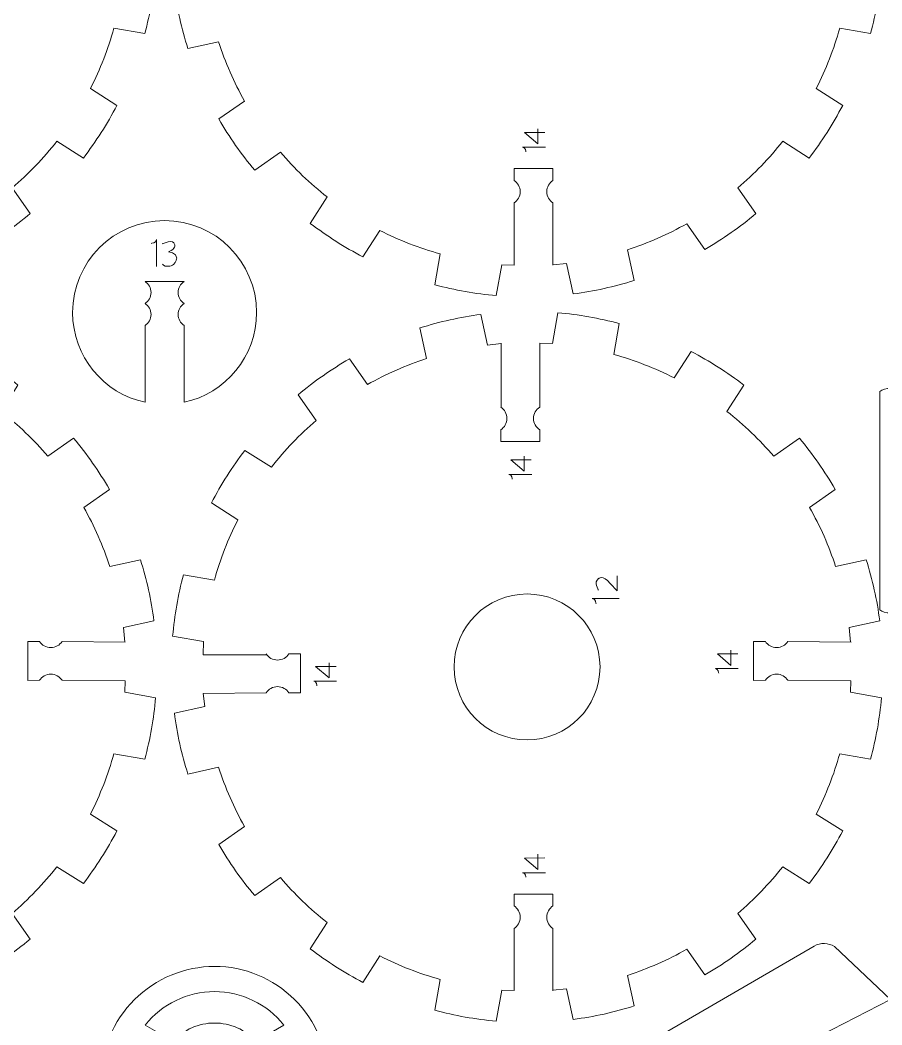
# Model space of a CAD drawing. Header units: centimetres. Extents: x -25 to 25, y -32.5 to 32.5.
# Drawn here: x -8.22 to -1.55, y -13.95 to -6.16 of the extents above; entities that cross this region are included whole.
import ezdxf

# ---------------------------------------------------------------- set-up
doc = ezdxf.new("R2010")
doc.units = ezdxf.units.CM
doc.header["$MEASUREMENT"] = 0
doc.layers.add('Capa 1', color=7, linetype='Continuous')

msp = doc.modelspace()

# ---------------------------------------------------------------- linework, layer by layer
at = {"layer": 'Capa 1', "color": 250, "lineweight": 9}
for points, knots in [([(-7.41011, -5.65359), (-7.41011, -5.65359), (-7.41289, -5.74311), (-7.41289, -5.74311), (-7.41289, -5.74311), (-7.41289, -5.74311), (-7.17364, -5.78531), (-7.17364, -5.78531), (-7.17364, -5.78531), (-7.18765, -5.94628), (-7.21574, -6.10572), (-7.25769, -6.26173), (-7.25769, -6.26173), (-7.25769, -6.26173), (-7.49691, -6.21957), (-7.49691, -6.21957), (-7.49691, -6.21957), (-7.54179, -6.38118), (-7.60276, -6.53797), (-7.67887, -6.68746), (-7.67887, -6.68746), (-7.67887, -6.68746), (-7.47399, -6.81798), (-7.47399, -6.81798), (-7.47399, -6.81798), (-7.5485, -6.96134), (-7.63548, -7.09787), (-7.73391, -7.22598), (-7.73391, -7.22598), (-7.73391, -7.22598), (-7.93878, -7.0955), (-7.93878, -7.0955), (-7.93878, -7.0955), (-8.0421, -7.22766), (-8.15844, -7.34913), (-8.28598, -7.45816), (-8.28598, -7.45816), (-8.28598, -7.45816), (-8.14663, -7.65715), (-8.14663, -7.65715), (-8.14663, -7.65715), (-8.27035, -7.76106), (-8.40298, -7.85391), (-8.54295, -7.93462), (-8.54295, -7.93462), (-8.54295, -7.93462), (-8.68226, -7.73561), (-8.68226, -7.73561), (-8.68226, -7.73561), (-8.8283, -7.81821), (-8.98226, -7.88593), (-9.1418, -7.93783), (-9.1418, -7.93783), (-9.1418, -7.93783), (-9.08921, -8.17501), (-9.08921, -8.17501), (-9.08921, -8.17501), (-9.24328, -8.22366), (-9.40132, -8.2587), (-9.5615, -8.27971), (-9.5615, -8.27971), (-9.5615, -8.27971), (-9.61408, -8.04253), (-9.61408, -8.04253), (-9.61408, -8.04253), (-9.61408, -8.04253), (-9.71962, -8.05321), (-9.71962, -8.05321)], [0, 0, 0, 0, 0.0555556, 0.0555556, 0.0555556, 0.0555556, 0.1111111, 0.1111111, 0.1111111, 0.1111111, 0.1666667, 0.1666667, 0.1666667, 0.1666667, 0.2222222, 0.2222222, 0.2222222, 0.2222222, 0.2777778, 0.2777778, 0.2777778, 0.2777778, 0.3333333, 0.3333333, 0.3333333, 0.3333333, 0.3888889, 0.3888889, 0.3888889, 0.3888889, 0.4444444, 0.4444444, 0.4444444, 0.4444444, 0.5, 0.5, 0.5, 0.5, 0.5555556, 0.5555556, 0.5555556, 0.5555556, 0.6111111, 0.6111111, 0.6111111, 0.6111111, 0.6666667, 0.6666667, 0.6666667, 0.6666667, 0.7222222, 0.7222222, 0.7222222, 0.7222222, 0.7777778, 0.7777778, 0.7777778, 0.7777778, 0.8333333, 0.8333333, 0.8333333, 0.8333333, 0.8888889, 0.8888889, 0.8888889, 0.8888889, 1, 1, 1, 1]), ([(-1.78622, -5.65359), (-1.78622, -5.65359), (-1.789, -5.74311), (-1.789, -5.74311), (-1.789, -5.74311), (-1.789, -5.74311), (-1.54975, -5.78531), (-1.54975, -5.78531), (-1.54975, -5.78531), (-1.56376, -5.94628), (-1.59185, -6.10572), (-1.6338, -6.26173), (-1.6338, -6.26173), (-1.6338, -6.26173), (-1.87302, -6.21957), (-1.87302, -6.21957), (-1.87302, -6.21957), (-1.9179, -6.38118), (-1.97887, -6.53797), (-2.05498, -6.68746), (-2.05498, -6.68746), (-2.05498, -6.68746), (-1.8501, -6.81798), (-1.8501, -6.81798), (-1.8501, -6.81798), (-1.92461, -6.96134), (-2.01159, -7.09787), (-2.11002, -7.22598), (-2.11002, -7.22598), (-2.11002, -7.22598), (-2.31489, -7.0955), (-2.31489, -7.0955), (-2.31489, -7.0955), (-2.41821, -7.22766), (-2.53455, -7.34913), (-2.66209, -7.45816), (-2.66209, -7.45816), (-2.66209, -7.45816), (-2.52274, -7.65715), (-2.52274, -7.65715), (-2.52274, -7.65715), (-2.64646, -7.76106), (-2.77909, -7.85391), (-2.91906, -7.93462), (-2.91906, -7.93462), (-2.91906, -7.93462), (-3.05837, -7.73561), (-3.05837, -7.73561), (-3.05837, -7.73561), (-3.20441, -7.81821), (-3.35837, -7.88593), (-3.51791, -7.93783), (-3.51791, -7.93783), (-3.51791, -7.93783), (-3.46532, -8.17501), (-3.46532, -8.17501), (-3.46532, -8.17501), (-3.61939, -8.22366), (-3.77743, -8.2587), (-3.93761, -8.27971), (-3.93761, -8.27971), (-3.93761, -8.27971), (-3.99019, -8.04253), (-3.99019, -8.04253), (-3.99019, -8.04253), (-3.99019, -8.04253), (-4.09573, -8.05321), (-4.09573, -8.05321)], [0, 0, 0, 0, 0.0555556, 0.0555556, 0.0555556, 0.0555556, 0.1111111, 0.1111111, 0.1111111, 0.1111111, 0.1666667, 0.1666667, 0.1666667, 0.1666667, 0.2222222, 0.2222222, 0.2222222, 0.2222222, 0.2777778, 0.2777778, 0.2777778, 0.2777778, 0.3333333, 0.3333333, 0.3333333, 0.3333333, 0.3888889, 0.3888889, 0.3888889, 0.3888889, 0.4444444, 0.4444444, 0.4444444, 0.4444444, 0.5, 0.5, 0.5, 0.5, 0.5555556, 0.5555556, 0.5555556, 0.5555556, 0.6111111, 0.6111111, 0.6111111, 0.6111111, 0.6666667, 0.6666667, 0.6666667, 0.6666667, 0.7222222, 0.7222222, 0.7222222, 0.7222222, 0.7777778, 0.7777778, 0.7777778, 0.7777778, 0.8333333, 0.8333333, 0.8333333, 0.8333333, 0.8888889, 0.8888889, 0.8888889, 0.8888889, 1, 1, 1, 1]), ([(-4.39573, -8.05669), (-4.39573, -8.05669), (-4.49214, -8.05347), (-4.49214, -8.05347), (-4.49214, -8.05347), (-4.49214, -8.05347), (-4.53434, -8.29272), (-4.53434, -8.29272), (-4.53434, -8.29272), (-4.6953, -8.27873), (-4.85474, -8.25063), (-5.01075, -8.20873), (-5.01075, -8.20873), (-5.01075, -8.20873), (-4.96859, -7.9695), (-4.96859, -7.9695), (-4.96859, -7.9695), (-5.1302, -7.92457), (-5.28698, -7.86365), (-5.43647, -7.78754), (-5.43647, -7.78754), (-5.43647, -7.78754), (-5.567, -7.99238), (-5.567, -7.99238), (-5.567, -7.99238), (-5.71036, -7.91787), (-5.84689, -7.83089), (-5.97501, -7.73245), (-5.97501, -7.73245), (-5.97501, -7.73245), (-5.84449, -7.52757), (-5.84449, -7.52757), (-5.84449, -7.52757), (-5.97665, -7.42425), (-6.09816, -7.30792), (-6.20717, -7.18043), (-6.20717, -7.18043), (-6.20717, -7.18043), (-6.40618, -7.31975), (-6.40618, -7.31975), (-6.40618, -7.31975), (-6.51008, -7.19606), (-6.60293, -7.06343), (-6.68363, -6.92346), (-6.68363, -6.92346), (-6.68363, -6.92346), (-6.48464, -6.78411), (-6.48464, -6.78411), (-6.48464, -6.78411), (-6.56723, -6.63811), (-6.63495, -6.48411), (-6.68685, -6.32461), (-6.68685, -6.32461), (-6.68685, -6.32461), (-6.92403, -6.3772), (-6.92403, -6.3772), (-6.92403, -6.3772), (-6.97267, -6.22314), (-7.00772, -6.06505), (-7.02874, -5.90486), (-7.02874, -5.90486), (-7.02874, -5.90486), (-6.79156, -5.85228), (-6.79156, -5.85228), (-6.79156, -5.85228), (-6.79156, -5.85228), (-6.80531, -5.75359), (-6.80531, -5.75359)], [0, 0, 0, 0, 0.0555556, 0.0555556, 0.0555556, 0.0555556, 0.1111111, 0.1111111, 0.1111111, 0.1111111, 0.1666667, 0.1666667, 0.1666667, 0.1666667, 0.2222222, 0.2222222, 0.2222222, 0.2222222, 0.2777778, 0.2777778, 0.2777778, 0.2777778, 0.3333333, 0.3333333, 0.3333333, 0.3333333, 0.3888889, 0.3888889, 0.3888889, 0.3888889, 0.4444444, 0.4444444, 0.4444444, 0.4444444, 0.5, 0.5, 0.5, 0.5, 0.5555556, 0.5555556, 0.5555556, 0.5555556, 0.6111111, 0.6111111, 0.6111111, 0.6111111, 0.6666667, 0.6666667, 0.6666667, 0.6666667, 0.7222222, 0.7222222, 0.7222222, 0.7222222, 0.7777778, 0.7777778, 0.7777778, 0.7777778, 0.8333333, 0.8333333, 0.8333333, 0.8333333, 0.8888889, 0.8888889, 0.8888889, 0.8888889, 1, 1, 1, 1]), ([(-4.09519, -7.39973), (-4.09519, -7.39973), (-4.09508, -7.30813), (-4.09508, -7.30813), (-4.09508, -7.30813), (-4.09508, -7.30813), (-4.39653, -7.30813), (-4.39653, -7.30813), (-4.39653, -7.30813), (-4.39653, -7.30813), (-4.39653, -7.39975), (-4.39653, -7.39975)], [0, 0, 0, 0, 0.25, 0.25, 0.25, 0.25, 0.5, 0.5, 0.5, 0.5, 1, 1, 1, 1]), ([(-4.39653, -7.39974), (-4.36783, -7.41817), (-4.34881, -7.45036), (-4.34881, -7.487), (-4.34881, -7.487), (-4.34881, -7.52363), (-4.36783, -7.55583), (-4.39653, -7.57425)], [0, 0, 0, 0, 0.3333333, 0.3333333, 0.3333333, 0.3333333, 1, 1, 1, 1]), ([(-4.09519, -7.39974), (-4.12389, -7.41817), (-4.14291, -7.45036), (-4.14291, -7.487), (-4.14291, -7.487), (-4.14291, -7.52363), (-4.12389, -7.55583), (-4.09519, -7.57425)], [0, 0, 0, 0, 0.3333333, 0.3333333, 0.3333333, 0.3333333, 1, 1, 1, 1]), ([(-6.95282, -8.52368), (-6.95282, -8.52368), (-6.95282, -9.12012), (-6.95282, -9.12012), (-6.95282, -9.12012), (-6.63205, -9.05066), (-6.39171, -8.76528), (-6.39171, -8.4237), (-6.39171, -8.4237), (-6.39171, -8.03013), (-6.71075, -7.71109), (-7.10432, -7.71109), (-7.10432, -7.71109), (-7.49789, -7.71109), (-7.81694, -8.03013), (-7.81694, -8.4237), (-7.81694, -8.4237), (-7.81694, -8.76528), (-7.5766, -9.05067), (-7.25582, -9.12012), (-7.25582, -9.12012), (-7.25582, -9.12012), (-7.25583, -8.52385), (-7.25583, -8.52385)], [0, 0, 0, 0, 0.1428571, 0.1428571, 0.1428571, 0.1428571, 0.2857143, 0.2857143, 0.2857143, 0.2857143, 0.4285714, 0.4285714, 0.4285714, 0.4285714, 0.5714286, 0.5714286, 0.5714286, 0.5714286, 0.7142857, 0.7142857, 0.7142857, 0.7142857, 1, 1, 1, 1]), ([(-7.25583, -8.1836), (-7.22785, -8.20156), (-7.20931, -8.23295), (-7.20931, -8.26866), (-7.20931, -8.26866), (-7.20931, -8.30437), (-7.22785, -8.33576), (-7.25583, -8.35372)], [0, 0, 0, 0, 0.3333333, 0.3333333, 0.3333333, 0.3333333, 1, 1, 1, 1]), ([(-6.95282, -8.18344), (-6.9808, -8.20139), (-6.99934, -8.23278), (-6.99934, -8.2685), (-6.99934, -8.2685), (-6.99934, -8.30421), (-6.9808, -8.3356), (-6.95282, -8.35356)], [0, 0, 0, 0, 0.3333333, 0.3333333, 0.3333333, 0.3333333, 1, 1, 1, 1]), ([(-7.25583, -8.35372), (-7.22785, -8.37168), (-7.20931, -8.40307), (-7.20931, -8.43878), (-7.20931, -8.43878), (-7.20931, -8.4745), (-7.22785, -8.50589), (-7.25583, -8.52385)], [0, 0, 0, 0, 0.3333333, 0.3333333, 0.3333333, 0.3333333, 1, 1, 1, 1]), ([(-6.95282, -8.35356), (-6.9808, -8.37152), (-6.99934, -8.40291), (-6.99934, -8.43862), (-6.99934, -8.43862), (-6.99934, -8.47434), (-6.9808, -8.50573), (-6.95282, -8.52368)], [0, 0, 0, 0, 0.3333333, 0.3333333, 0.3333333, 0.3333333, 1, 1, 1, 1]), ([(-9.81962, -8.66177), (-9.81962, -8.66177), (-9.72326, -8.66497), (-9.72326, -8.66497), (-9.72326, -8.66497), (-9.72326, -8.66497), (-9.6811, -8.42574), (-9.6811, -8.42574), (-9.6811, -8.42574), (-9.52014, -8.43973), (-9.36068, -8.46788), (-9.20464, -8.50976), (-9.20464, -8.50976), (-9.20464, -8.50976), (-9.24684, -8.74901), (-9.24684, -8.74901), (-9.24684, -8.74901), (-9.08518, -8.79387), (-8.92839, -8.85484), (-8.77891, -8.93095), (-8.77891, -8.93095), (-8.77891, -8.93095), (-8.64838, -8.72608), (-8.64838, -8.72608), (-8.64838, -8.72608), (-8.50503, -8.80058), (-8.3685, -8.88757), (-8.24039, -8.986), (-8.24039, -8.986), (-8.24039, -8.986), (-8.37091, -9.19088), (-8.37091, -9.19088), (-8.37091, -9.19088), (-8.23874, -9.29424), (-8.11723, -9.41053), (-8.00825, -9.53807), (-8.00825, -9.53807), (-8.00825, -9.53807), (-7.80927, -9.39872), (-7.80927, -9.39872), (-7.80927, -9.39872), (-7.70531, -9.52243), (-7.61246, -9.65506), (-7.53174, -9.79503), (-7.53174, -9.79503), (-7.53174, -9.79503), (-7.73075, -9.93434), (-7.73075, -9.93434), (-7.73075, -9.93434), (-7.64821, -10.0804), (-7.58044, -10.23434), (-7.52854, -10.39388), (-7.52854, -10.39388), (-7.52854, -10.39388), (-7.29141, -10.34131), (-7.29141, -10.34131), (-7.29141, -10.34131), (-7.24271, -10.49536), (-7.20766, -10.65345), (-7.18669, -10.81364), (-7.18669, -10.81364), (-7.18669, -10.81364), (-7.42383, -10.86621), (-7.42383, -10.86621), (-7.42383, -10.86621), (-7.42383, -10.86621), (-7.41263, -10.97855), (-7.41263, -10.97855)], [0, 0, 0, 0, 0.0555556, 0.0555556, 0.0555556, 0.0555556, 0.1111111, 0.1111111, 0.1111111, 0.1111111, 0.1666667, 0.1666667, 0.1666667, 0.1666667, 0.2222222, 0.2222222, 0.2222222, 0.2222222, 0.2777778, 0.2777778, 0.2777778, 0.2777778, 0.3333333, 0.3333333, 0.3333333, 0.3333333, 0.3888889, 0.3888889, 0.3888889, 0.3888889, 0.4444444, 0.4444444, 0.4444444, 0.4444444, 0.5, 0.5, 0.5, 0.5, 0.5555556, 0.5555556, 0.5555556, 0.5555556, 0.6111111, 0.6111111, 0.6111111, 0.6111111, 0.6666667, 0.6666667, 0.6666667, 0.6666667, 0.7222222, 0.7222222, 0.7222222, 0.7222222, 0.7777778, 0.7777778, 0.7777778, 0.7777778, 0.8333333, 0.8333333, 0.8333333, 0.8333333, 0.8888889, 0.8888889, 0.8888889, 0.8888889, 1, 1, 1, 1]), ([(-6.80623, -11.07858), (-6.80623, -11.07858), (-6.8025, -10.97534), (-6.8025, -10.97534), (-6.8025, -10.97534), (-6.8025, -10.97534), (-7.04173, -10.93318), (-7.04173, -10.93318), (-7.04173, -10.93318), (-7.02774, -10.77222), (-6.99964, -10.61278), (-6.95776, -10.45673), (-6.95776, -10.45673), (-6.95776, -10.45673), (-6.71851, -10.49893), (-6.71851, -10.49893), (-6.71851, -10.49893), (-6.6736, -10.33727), (-6.61263, -10.18053), (-6.53653, -10.03099), (-6.53653, -10.03099), (-6.53653, -10.03099), (-6.7414, -9.90047), (-6.7414, -9.90047), (-6.7414, -9.90047), (-6.66689, -9.75711), (-6.57992, -9.62058), (-6.48147, -9.49247), (-6.48147, -9.49247), (-6.48147, -9.49247), (-6.27659, -9.62299), (-6.27659, -9.62299), (-6.27659, -9.62299), (-6.17328, -9.49084), (-6.05694, -9.36932), (-5.92945, -9.26035), (-5.92945, -9.26035), (-5.92945, -9.26035), (-6.06876, -9.06134), (-6.06876, -9.06134), (-6.06876, -9.06134), (-5.94508, -8.95744), (-5.81246, -8.86454), (-5.67249, -8.78384), (-5.67249, -8.78384), (-5.67249, -8.78384), (-5.53314, -8.98283), (-5.53314, -8.98283), (-5.53314, -8.98283), (-5.38712, -8.90029), (-5.23314, -8.83252), (-5.07359, -8.78062), (-5.07359, -8.78062), (-5.07359, -8.78062), (-5.12616, -8.54348), (-5.12616, -8.54348), (-5.12616, -8.54348), (-4.97212, -8.4948), (-4.81408, -8.45976), (-4.65388, -8.43878), (-4.65388, -8.43878), (-4.65388, -8.43878), (-4.60131, -8.67592), (-4.60131, -8.67592), (-4.60131, -8.67592), (-4.60131, -8.67592), (-4.49574, -8.66525), (-4.49574, -8.66525)], [0, 0, 0, 0, 0.0555556, 0.0555556, 0.0555556, 0.0555556, 0.1111111, 0.1111111, 0.1111111, 0.1111111, 0.1666667, 0.1666667, 0.1666667, 0.1666667, 0.2222222, 0.2222222, 0.2222222, 0.2222222, 0.2777778, 0.2777778, 0.2777778, 0.2777778, 0.3333333, 0.3333333, 0.3333333, 0.3333333, 0.3888889, 0.3888889, 0.3888889, 0.3888889, 0.4444444, 0.4444444, 0.4444444, 0.4444444, 0.5, 0.5, 0.5, 0.5, 0.5555556, 0.5555556, 0.5555556, 0.5555556, 0.6111111, 0.6111111, 0.6111111, 0.6111111, 0.6666667, 0.6666667, 0.6666667, 0.6666667, 0.7222222, 0.7222222, 0.7222222, 0.7222222, 0.7777778, 0.7777778, 0.7777778, 0.7777778, 0.8333333, 0.8333333, 0.8333333, 0.8333333, 0.8888889, 0.8888889, 0.8888889, 0.8888889, 1, 1, 1, 1]), ([(-4.19573, -8.66177), (-4.19573, -8.66177), (-4.09937, -8.66497), (-4.09937, -8.66497), (-4.09937, -8.66497), (-4.09937, -8.66497), (-4.05721, -8.42574), (-4.05721, -8.42574), (-4.05721, -8.42574), (-3.89625, -8.43973), (-3.73679, -8.46788), (-3.58075, -8.50976), (-3.58075, -8.50976), (-3.58075, -8.50976), (-3.62295, -8.74901), (-3.62295, -8.74901), (-3.62295, -8.74901), (-3.46129, -8.79387), (-3.3045, -8.85484), (-3.15502, -8.93095), (-3.15502, -8.93095), (-3.15502, -8.93095), (-3.02449, -8.72608), (-3.02449, -8.72608), (-3.02449, -8.72608), (-2.88114, -8.80058), (-2.74461, -8.88757), (-2.6165, -8.986), (-2.6165, -8.986), (-2.6165, -8.986), (-2.74702, -9.19088), (-2.74702, -9.19088), (-2.74702, -9.19088), (-2.61485, -9.29424), (-2.49334, -9.41053), (-2.38436, -9.53807), (-2.38436, -9.53807), (-2.38436, -9.53807), (-2.18538, -9.39872), (-2.18538, -9.39872), (-2.18538, -9.39872), (-2.08142, -9.52243), (-1.98857, -9.65506), (-1.90785, -9.79503), (-1.90785, -9.79503), (-1.90785, -9.79503), (-2.10686, -9.93434), (-2.10686, -9.93434), (-2.10686, -9.93434), (-2.02432, -10.0804), (-1.95655, -10.23434), (-1.90465, -10.39388), (-1.90465, -10.39388), (-1.90465, -10.39388), (-1.66752, -10.34131), (-1.66752, -10.34131), (-1.66752, -10.34131), (-1.61882, -10.49536), (-1.58377, -10.65345), (-1.5628, -10.81364), (-1.5628, -10.81364), (-1.5628, -10.81364), (-1.79994, -10.86621), (-1.79994, -10.86621), (-1.79994, -10.86621), (-1.79994, -10.86621), (-1.78874, -10.97855), (-1.78874, -10.97855)], [0, 0, 0, 0, 0.0555556, 0.0555556, 0.0555556, 0.0555556, 0.1111111, 0.1111111, 0.1111111, 0.1111111, 0.1666667, 0.1666667, 0.1666667, 0.1666667, 0.2222222, 0.2222222, 0.2222222, 0.2222222, 0.2777778, 0.2777778, 0.2777778, 0.2777778, 0.3333333, 0.3333333, 0.3333333, 0.3333333, 0.3888889, 0.3888889, 0.3888889, 0.3888889, 0.4444444, 0.4444444, 0.4444444, 0.4444444, 0.5, 0.5, 0.5, 0.5, 0.5555556, 0.5555556, 0.5555556, 0.5555556, 0.6111111, 0.6111111, 0.6111111, 0.6111111, 0.6666667, 0.6666667, 0.6666667, 0.6666667, 0.7222222, 0.7222222, 0.7222222, 0.7222222, 0.7777778, 0.7777778, 0.7777778, 0.7777778, 0.8333333, 0.8333333, 0.8333333, 0.8333333, 0.8888889, 0.8888889, 0.8888889, 0.8888889, 1, 1, 1, 1]), ([(-1.5627, -9.03557), (-1.54474, -9.02158), (-1.51335, -9.01231), (-1.47763, -9.01231), (-1.47763, -9.01231), (-1.44192, -9.01231), (-1.41053, -9.02158), (-1.39257, -9.03557)], [0, 0, 0, 0, 0.3333333, 0.3333333, 0.3333333, 0.3333333, 1, 1, 1, 1]), ([(-4.49907, -9.15783), (-4.47037, -9.17626), (-4.45135, -9.20845), (-4.45135, -9.24509), (-4.45135, -9.24509), (-4.45135, -9.28172), (-4.47037, -9.31392), (-4.49907, -9.33234)], [0, 0, 0, 0, 0.3333333, 0.3333333, 0.3333333, 0.3333333, 1, 1, 1, 1]), ([(-4.19773, -9.15783), (-4.22643, -9.17626), (-4.24545, -9.20845), (-4.24545, -9.24509), (-4.24545, -9.24509), (-4.24545, -9.28172), (-4.22643, -9.31392), (-4.19773, -9.33234)], [0, 0, 0, 0, 0.3333333, 0.3333333, 0.3333333, 0.3333333, 1, 1, 1, 1]), ([(-4.19773, -9.33236), (-4.19773, -9.33236), (-4.19762, -9.42396), (-4.19762, -9.42396), (-4.19762, -9.42396), (-4.19762, -9.42396), (-4.49907, -9.42396), (-4.49907, -9.42396), (-4.49907, -9.42396), (-4.49907, -9.42396), (-4.49907, -9.33234), (-4.49907, -9.33234)], [0, 0, 0, 0, 0.25, 0.25, 0.25, 0.25, 0.5, 0.5, 0.5, 0.5, 1, 1, 1, 1]), ([(-4.29574, -11.73733), (-3.98335, -11.73733), (-3.73016, -11.4841), (-3.73016, -11.17174), (-3.73016, -11.17174), (-3.73012, -10.85937), (-3.98335, -10.60614), (-4.29574, -10.60614), (-4.29574, -10.60614), (-4.60813, -10.60613), (-4.86133, -10.85937), (-4.86133, -11.17173), (-4.86133, -11.17173), (-4.86134, -11.4841), (-4.60813, -11.73733), (-4.29574, -11.73733)], [0, 0, 0, 0, 0.2, 0.2, 0.2, 0.2, 0.4, 0.4, 0.4, 0.4, 0.6, 0.6, 0.6, 0.6, 1, 1, 1, 1]), ([(-1.56328, -10.73013), (-1.54532, -10.74412), (-1.51393, -10.75339), (-1.47821, -10.75339), (-1.47821, -10.75339), (-1.4425, -10.75339), (-1.41111, -10.74412), (-1.39315, -10.73013)], [0, 0, 0, 0, 0.3333333, 0.3333333, 0.3333333, 0.3333333, 1, 1, 1, 1]), ([(-8.07323, -11.27559), (-8.07323, -11.27559), (-8.16483, -11.2757), (-8.16483, -11.2757), (-8.16483, -11.2757), (-8.16483, -11.2757), (-8.16483, -10.97425), (-8.16483, -10.97425), (-8.16483, -10.97425), (-8.16483, -10.97425), (-8.07321, -10.97425), (-8.07321, -10.97425)], [0, 0, 0, 0, 0.25, 0.25, 0.25, 0.25, 0.5, 0.5, 0.5, 0.5, 1, 1, 1, 1]), ([(-8.07323, -10.97425), (-8.0548, -11.00295), (-8.02261, -11.02197), (-7.98597, -11.02197), (-7.98597, -11.02197), (-7.94934, -11.02197), (-7.91714, -11.00295), (-7.89872, -10.97425)], [0, 0, 0, 0, 0.3333333, 0.3333333, 0.3333333, 0.3333333, 1, 1, 1, 1]), ([(-2.44934, -11.27559), (-2.44934, -11.27559), (-2.54094, -11.2757), (-2.54094, -11.2757), (-2.54094, -11.2757), (-2.54094, -11.2757), (-2.54094, -10.97425), (-2.54094, -10.97425), (-2.54094, -10.97425), (-2.54094, -10.97425), (-2.44932, -10.97425), (-2.44932, -10.97425)], [0, 0, 0, 0, 0.25, 0.25, 0.25, 0.25, 0.5, 0.5, 0.5, 0.5, 1, 1, 1, 1]), ([(-2.44934, -10.97425), (-2.43091, -11.00295), (-2.39872, -11.02197), (-2.36208, -11.02197), (-2.36208, -11.02197), (-2.32545, -11.02197), (-2.29325, -11.00295), (-2.27483, -10.97425)], [0, 0, 0, 0, 0.3333333, 0.3333333, 0.3333333, 0.3333333, 1, 1, 1, 1]), ([(-6.31657, -11.07105), (-6.29814, -11.09975), (-6.26595, -11.11877), (-6.22931, -11.11877), (-6.22931, -11.11877), (-6.19268, -11.11877), (-6.16048, -11.09975), (-6.14206, -11.07105)], [0, 0, 0, 0, 0.3333333, 0.3333333, 0.3333333, 0.3333333, 1, 1, 1, 1]), ([(-6.14206, -11.37239), (-6.14206, -11.37239), (-6.05046, -11.3725), (-6.05046, -11.3725), (-6.05046, -11.3725), (-6.05046, -11.3725), (-6.05046, -11.07105), (-6.05046, -11.07105), (-6.05046, -11.07105), (-6.05046, -11.07105), (-6.14208, -11.07105), (-6.14208, -11.07105)], [0, 0, 0, 0, 0.25, 0.25, 0.25, 0.25, 0.5, 0.5, 0.5, 0.5, 1, 1, 1, 1]), ([(-7.41011, -11.27859), (-7.41011, -11.27859), (-7.41289, -11.36811), (-7.41289, -11.36811), (-7.41289, -11.36811), (-7.41289, -11.36811), (-7.17364, -11.41031), (-7.17364, -11.41031), (-7.17364, -11.41031), (-7.18765, -11.57128), (-7.21574, -11.73072), (-7.25769, -11.88673), (-7.25769, -11.88673), (-7.25769, -11.88673), (-7.49691, -11.84457), (-7.49691, -11.84457), (-7.49691, -11.84457), (-7.54179, -12.00618), (-7.60276, -12.16297), (-7.67887, -12.31246), (-7.67887, -12.31246), (-7.67887, -12.31246), (-7.47399, -12.44298), (-7.47399, -12.44298), (-7.47399, -12.44298), (-7.5485, -12.58634), (-7.63548, -12.72287), (-7.73391, -12.85098), (-7.73391, -12.85098), (-7.73391, -12.85098), (-7.93878, -12.7205), (-7.93878, -12.7205), (-7.93878, -12.7205), (-8.0421, -12.85266), (-8.15844, -12.97413), (-8.28598, -13.08316), (-8.28598, -13.08316), (-8.28598, -13.08316), (-8.14663, -13.28215), (-8.14663, -13.28215), (-8.14663, -13.28215), (-8.27035, -13.38606), (-8.40298, -13.47891), (-8.54295, -13.55962), (-8.54295, -13.55962), (-8.54295, -13.55962), (-8.68226, -13.36061), (-8.68226, -13.36061), (-8.68226, -13.36061), (-8.8283, -13.44321), (-8.98226, -13.51093), (-9.1418, -13.56283), (-9.1418, -13.56283), (-9.1418, -13.56283), (-9.08921, -13.80001), (-9.08921, -13.80001), (-9.08921, -13.80001), (-9.24328, -13.84866), (-9.40132, -13.8837), (-9.5615, -13.90471), (-9.5615, -13.90471), (-9.5615, -13.90471), (-9.61408, -13.66753), (-9.61408, -13.66753), (-9.61408, -13.66753), (-9.61408, -13.66753), (-9.71962, -13.67821), (-9.71962, -13.67821)], [0, 0, 0, 0, 0.0555556, 0.0555556, 0.0555556, 0.0555556, 0.1111111, 0.1111111, 0.1111111, 0.1111111, 0.1666667, 0.1666667, 0.1666667, 0.1666667, 0.2222222, 0.2222222, 0.2222222, 0.2222222, 0.2777778, 0.2777778, 0.2777778, 0.2777778, 0.3333333, 0.3333333, 0.3333333, 0.3333333, 0.3888889, 0.3888889, 0.3888889, 0.3888889, 0.4444444, 0.4444444, 0.4444444, 0.4444444, 0.5, 0.5, 0.5, 0.5, 0.5555556, 0.5555556, 0.5555556, 0.5555556, 0.6111111, 0.6111111, 0.6111111, 0.6111111, 0.6666667, 0.6666667, 0.6666667, 0.6666667, 0.7222222, 0.7222222, 0.7222222, 0.7222222, 0.7777778, 0.7777778, 0.7777778, 0.7777778, 0.8333333, 0.8333333, 0.8333333, 0.8333333, 0.8888889, 0.8888889, 0.8888889, 0.8888889, 1, 1, 1, 1]), ([(-8.07323, -11.27559), (-8.0548, -11.24689), (-8.02261, -11.22787), (-7.98597, -11.22787), (-7.98597, -11.22787), (-7.94934, -11.22787), (-7.91714, -11.24689), (-7.89872, -11.27559)], [0, 0, 0, 0, 0.3333333, 0.3333333, 0.3333333, 0.3333333, 1, 1, 1, 1]), ([(-1.78622, -11.27859), (-1.78622, -11.27859), (-1.789, -11.36811), (-1.789, -11.36811), (-1.789, -11.36811), (-1.789, -11.36811), (-1.54975, -11.41031), (-1.54975, -11.41031), (-1.54975, -11.41031), (-1.56376, -11.57128), (-1.59185, -11.73072), (-1.6338, -11.88673), (-1.6338, -11.88673), (-1.6338, -11.88673), (-1.87302, -11.84457), (-1.87302, -11.84457), (-1.87302, -11.84457), (-1.9179, -12.00618), (-1.97887, -12.16297), (-2.05498, -12.31246), (-2.05498, -12.31246), (-2.05498, -12.31246), (-1.8501, -12.44298), (-1.8501, -12.44298), (-1.8501, -12.44298), (-1.92461, -12.58634), (-2.01159, -12.72287), (-2.11002, -12.85098), (-2.11002, -12.85098), (-2.11002, -12.85098), (-2.31489, -12.7205), (-2.31489, -12.7205), (-2.31489, -12.7205), (-2.41821, -12.85266), (-2.53455, -12.97413), (-2.66209, -13.08316), (-2.66209, -13.08316), (-2.66209, -13.08316), (-2.52274, -13.28215), (-2.52274, -13.28215), (-2.52274, -13.28215), (-2.64646, -13.38606), (-2.77909, -13.47891), (-2.91906, -13.55962), (-2.91906, -13.55962), (-2.91906, -13.55962), (-3.05837, -13.36061), (-3.05837, -13.36061), (-3.05837, -13.36061), (-3.20441, -13.44321), (-3.35837, -13.51093), (-3.51791, -13.56283), (-3.51791, -13.56283), (-3.51791, -13.56283), (-3.46532, -13.80001), (-3.46532, -13.80001), (-3.46532, -13.80001), (-3.61939, -13.84866), (-3.77743, -13.8837), (-3.93761, -13.90471), (-3.93761, -13.90471), (-3.93761, -13.90471), (-3.99019, -13.66753), (-3.99019, -13.66753), (-3.99019, -13.66753), (-3.99019, -13.66753), (-4.09573, -13.67821), (-4.09573, -13.67821)], [0, 0, 0, 0, 0.0555556, 0.0555556, 0.0555556, 0.0555556, 0.1111111, 0.1111111, 0.1111111, 0.1111111, 0.1666667, 0.1666667, 0.1666667, 0.1666667, 0.2222222, 0.2222222, 0.2222222, 0.2222222, 0.2777778, 0.2777778, 0.2777778, 0.2777778, 0.3333333, 0.3333333, 0.3333333, 0.3333333, 0.3888889, 0.3888889, 0.3888889, 0.3888889, 0.4444444, 0.4444444, 0.4444444, 0.4444444, 0.5, 0.5, 0.5, 0.5, 0.5555556, 0.5555556, 0.5555556, 0.5555556, 0.6111111, 0.6111111, 0.6111111, 0.6111111, 0.6666667, 0.6666667, 0.6666667, 0.6666667, 0.7222222, 0.7222222, 0.7222222, 0.7222222, 0.7777778, 0.7777778, 0.7777778, 0.7777778, 0.8333333, 0.8333333, 0.8333333, 0.8333333, 0.8888889, 0.8888889, 0.8888889, 0.8888889, 1, 1, 1, 1]), ([(-2.44934, -11.27559), (-2.43091, -11.24689), (-2.39872, -11.22787), (-2.36208, -11.22787), (-2.36208, -11.22787), (-2.32545, -11.22787), (-2.29325, -11.24689), (-2.27483, -11.27559)], [0, 0, 0, 0, 0.3333333, 0.3333333, 0.3333333, 0.3333333, 1, 1, 1, 1]), ([(-6.31657, -11.37239), (-6.29814, -11.34369), (-6.26595, -11.32467), (-6.22931, -11.32467), (-6.22931, -11.32467), (-6.19268, -11.32467), (-6.16048, -11.34369), (-6.14206, -11.37239)], [0, 0, 0, 0, 0.3333333, 0.3333333, 0.3333333, 0.3333333, 1, 1, 1, 1]), ([(-4.39573, -13.68169), (-4.39573, -13.68169), (-4.49214, -13.67847), (-4.49214, -13.67847), (-4.49214, -13.67847), (-4.49214, -13.67847), (-4.53434, -13.91772), (-4.53434, -13.91772), (-4.53434, -13.91772), (-4.6953, -13.90373), (-4.85474, -13.87563), (-5.01075, -13.83373), (-5.01075, -13.83373), (-5.01075, -13.83373), (-4.96859, -13.5945), (-4.96859, -13.5945), (-4.96859, -13.5945), (-5.1302, -13.54957), (-5.28698, -13.48865), (-5.43647, -13.41254), (-5.43647, -13.41254), (-5.43647, -13.41254), (-5.567, -13.61738), (-5.567, -13.61738), (-5.567, -13.61738), (-5.71036, -13.54287), (-5.84689, -13.45589), (-5.97501, -13.35745), (-5.97501, -13.35745), (-5.97501, -13.35745), (-5.84449, -13.15257), (-5.84449, -13.15257), (-5.84449, -13.15257), (-5.97665, -13.04925), (-6.09816, -12.93292), (-6.20717, -12.80543), (-6.20717, -12.80543), (-6.20717, -12.80543), (-6.40618, -12.94475), (-6.40618, -12.94475), (-6.40618, -12.94475), (-6.51008, -12.82106), (-6.60293, -12.68843), (-6.68363, -12.54846), (-6.68363, -12.54846), (-6.68363, -12.54846), (-6.48464, -12.40911), (-6.48464, -12.40911), (-6.48464, -12.40911), (-6.56723, -12.26311), (-6.63495, -12.10911), (-6.68685, -11.94961), (-6.68685, -11.94961), (-6.68685, -11.94961), (-6.92403, -12.0022), (-6.92403, -12.0022), (-6.92403, -12.0022), (-6.97267, -11.84814), (-7.00772, -11.69005), (-7.02874, -11.52986), (-7.02874, -11.52986), (-7.02874, -11.52986), (-6.79156, -11.47728), (-6.79156, -11.47728), (-6.79156, -11.47728), (-6.79156, -11.47728), (-6.80531, -11.37859), (-6.80531, -11.37859)], [0, 0, 0, 0, 0.0555556, 0.0555556, 0.0555556, 0.0555556, 0.1111111, 0.1111111, 0.1111111, 0.1111111, 0.1666667, 0.1666667, 0.1666667, 0.1666667, 0.2222222, 0.2222222, 0.2222222, 0.2222222, 0.2777778, 0.2777778, 0.2777778, 0.2777778, 0.3333333, 0.3333333, 0.3333333, 0.3333333, 0.3888889, 0.3888889, 0.3888889, 0.3888889, 0.4444444, 0.4444444, 0.4444444, 0.4444444, 0.5, 0.5, 0.5, 0.5, 0.5555556, 0.5555556, 0.5555556, 0.5555556, 0.6111111, 0.6111111, 0.6111111, 0.6111111, 0.6666667, 0.6666667, 0.6666667, 0.6666667, 0.7222222, 0.7222222, 0.7222222, 0.7222222, 0.7777778, 0.7777778, 0.7777778, 0.7777778, 0.8333333, 0.8333333, 0.8333333, 0.8333333, 0.8888889, 0.8888889, 0.8888889, 0.8888889, 1, 1, 1, 1]), ([(-4.09519, -13.02473), (-4.09519, -13.02473), (-4.09508, -12.93313), (-4.09508, -12.93313), (-4.09508, -12.93313), (-4.09508, -12.93313), (-4.39653, -12.93313), (-4.39653, -12.93313), (-4.39653, -12.93313), (-4.39653, -12.93313), (-4.39653, -13.02475), (-4.39653, -13.02475)], [0, 0, 0, 0, 0.25, 0.25, 0.25, 0.25, 0.5, 0.5, 0.5, 0.5, 1, 1, 1, 1]), ([(-4.39653, -13.02474), (-4.36783, -13.04317), (-4.34881, -13.07536), (-4.34881, -13.112), (-4.34881, -13.112), (-4.34881, -13.14863), (-4.36783, -13.18083), (-4.39653, -13.19925)], [0, 0, 0, 0, 0.3333333, 0.3333333, 0.3333333, 0.3333333, 1, 1, 1, 1]), ([(-4.09519, -13.02474), (-4.12389, -13.04317), (-4.14291, -13.07536), (-4.14291, -13.112), (-4.14291, -13.112), (-4.14291, -13.14863), (-4.12389, -13.18083), (-4.09519, -13.19925)], [0, 0, 0, 0, 0.3333333, 0.3333333, 0.3333333, 0.3333333, 1, 1, 1, 1]), ([(-3.3292, -15.04239), (-3.3292, -15.04239), (-1.27881, -13.98638), (-1.27881, -13.98638), (-1.27881, -13.98638), (-1.27881, -13.98638), (1.3534, -15.99724), (1.3534, -15.99724), (1.3534, -15.99724), (1.39106, -16.0236), (1.41469, -16.06562), (1.41761, -16.11147), (1.41761, -16.11147), (1.42057, -16.15731), (1.40225, -16.20222), (1.36827, -16.23311), (1.36827, -16.23311), (1.36827, -16.23311), (0.98198, -16.58399), (0.98198, -16.58399), (0.98198, -16.58399), (0.98198, -16.58399), (0.20904, -15.73308), (0.20904, -15.73308), (0.20904, -15.73308), (0.20904, -15.73308), (-0.01494, -15.9365), (-0.01494, -15.9365), (-0.01494, -15.9365), (-0.01494, -15.9365), (2.42652, -18.62437), (2.42652, -18.62437), (2.42652, -18.62437), (2.42652, -18.62437), (1.97855, -19.03126), (1.97855, -19.03126), (1.97855, -19.03126), (1.97855, -19.03126), (-1.87023, -14.96733), (-1.87023, -14.96733), (-1.87023, -14.96733), (-1.87023, -14.96733), (-7.24819, -17.73714), (-7.24819, -17.73714), (-7.24819, -17.73714), (-7.24819, -17.73714), (-7.81326, -16.63999), (-7.81326, -16.63999), (-7.81326, -16.63999), (-7.81326, -16.63999), (-7.54541, -16.50204), (-7.54541, -16.50204), (-7.54541, -16.50204), (-7.54541, -16.50204), (-7.2701, -17.03659), (-7.2701, -17.03659), (-7.2701, -17.03659), (-7.2701, -17.03659), (-7.0022, -16.89862), (-7.0022, -16.89862), (-7.0022, -16.89862), (-7.0022, -16.89862), (-7.27752, -16.36406), (-7.27752, -16.36406), (-7.27752, -16.36406), (-7.27752, -16.36406), (-2.07196, -13.33673), (-2.07196, -13.33673), (-2.07196, -13.33673), (-2.02255, -13.30762), (-1.9608, -13.30904), (-1.9127, -13.34034), (-1.9127, -13.34034), (-1.9127, -13.34034), (-1.48051, -13.75142), (-1.48051, -13.75142), (-1.48051, -13.75142), (-1.48051, -13.75142), (-3.46713, -14.77458), (-3.46713, -14.77458), (-3.46713, -14.77458), (-3.46713, -14.77458), (-3.3292, -15.04239), (-3.3292, -15.04239)], [0, 0, 0, 0, 0.0454545, 0.0454545, 0.0454545, 0.0454545, 0.0909091, 0.0909091, 0.0909091, 0.0909091, 0.1363636, 0.1363636, 0.1363636, 0.1363636, 0.1818182, 0.1818182, 0.1818182, 0.1818182, 0.2272727, 0.2272727, 0.2272727, 0.2272727, 0.2727273, 0.2727273, 0.2727273, 0.2727273, 0.3181818, 0.3181818, 0.3181818, 0.3181818, 0.3636364, 0.3636364, 0.3636364, 0.3636364, 0.4090909, 0.4090909, 0.4090909, 0.4090909, 0.4545455, 0.4545455, 0.4545455, 0.4545455, 0.5, 0.5, 0.5, 0.5, 0.5454545, 0.5454545, 0.5454545, 0.5454545, 0.5909091, 0.5909091, 0.5909091, 0.5909091, 0.6363636, 0.6363636, 0.6363636, 0.6363636, 0.6818182, 0.6818182, 0.6818182, 0.6818182, 0.7272727, 0.7272727, 0.7272727, 0.7272727, 0.7727273, 0.7727273, 0.7727273, 0.7727273, 0.8181818, 0.8181818, 0.8181818, 0.8181818, 0.8636364, 0.8636364, 0.8636364, 0.8636364, 0.9090909, 0.9090909, 0.9090909, 0.9090909, 1, 1, 1, 1]), ([(-6.71706, -13.49369), (-6.95008, -13.49385), (-7.17339, -13.58652), (-7.33807, -13.75136), (-7.33807, -13.75136), (-7.50268, -13.9162), (-7.59512, -14.13859), (-7.59496, -14.37159), (-7.59496, -14.37159), (-7.59481, -14.60454), (-7.50214, -14.82792), (-7.3373, -14.99253), (-7.3373, -14.99253), (-7.17246, -15.15713), (-6.95008, -15.24958), (-6.71706, -15.24942), (-6.71706, -15.24942), (-6.48414, -15.24926), (-6.26074, -15.1566), (-6.09614, -14.99176), (-6.09614, -14.99176), (-5.93145, -14.82692), (-5.83909, -14.60454), (-5.83924, -14.37159), (-5.83924, -14.37159), (-5.8394, -14.13859), (-5.93207, -13.9152), (-6.09691, -13.75059), (-6.09691, -13.75059), (-6.26174, -13.58598), (-6.48414, -13.49354), (-6.71706, -13.49369)], [0, 0, 0, 0, 0.1111111, 0.1111111, 0.1111111, 0.1111111, 0.2222222, 0.2222222, 0.2222222, 0.2222222, 0.3333333, 0.3333333, 0.3333333, 0.3333333, 0.4444444, 0.4444444, 0.4444444, 0.4444444, 0.5555556, 0.5555556, 0.5555556, 0.5555556, 0.6666667, 0.6666667, 0.6666667, 0.6666667, 0.7777778, 0.7777778, 0.7777778, 0.7777778, 1, 1, 1, 1]), ([(-6.39525, -14.07312), (-6.39525, -14.07312), (-6.18063, -13.94917), (-6.18063, -13.94917), (-6.18063, -13.94917), (-6.31035, -13.78479), (-6.50832, -13.68889), (-6.71776, -13.68913), (-6.71776, -13.68913), (-6.92721, -13.68935), (-7.12416, -13.78449), (-7.25357, -13.94917), (-7.25357, -13.94917), (-7.25357, -13.94917), (-7.03897, -14.07312), (-7.03897, -14.07312), (-7.03897, -14.07312), (-6.95601, -13.98353), (-6.83947, -13.93261), (-6.71738, -13.93253), (-6.71738, -13.93253), (-6.59537, -13.93238), (-6.47828, -13.98369), (-6.39525, -14.07312)], [0, 0, 0, 0, 0.1428571, 0.1428571, 0.1428571, 0.1428571, 0.2857143, 0.2857143, 0.2857143, 0.2857143, 0.4285714, 0.4285714, 0.4285714, 0.4285714, 0.5714286, 0.5714286, 0.5714286, 0.5714286, 0.7142857, 0.7142857, 0.7142857, 0.7142857, 1, 1, 1, 1])]:
    msp.add_open_spline(points, degree=3, knots=knots, dxfattribs=at)
at = {"layer": 'Capa 1', "color": 22, "lineweight": 5}
for points, knots in [([(-4.21117, -6.99966), (-4.21117, -6.99966), (-4.21117, -7.11727), (-4.21117, -7.11727), (-4.21117, -7.11727), (-4.21117, -7.11727), (-4.31526, -7.02881), (-4.31526, -7.02881), (-4.31526, -7.02881), (-4.31526, -7.02881), (-4.15702, -7.02779), (-4.15702, -7.02779)], [0, 0, 0, 0, 0.25, 0.25, 0.25, 0.25, 0.5, 0.5, 0.5, 0.5, 1, 1, 1, 1]), ([(-7.12037, -8.04818), (-7.12037, -8.04818), (-7.11314, -8.06666), (-7.07709, -8.06546), (-7.07709, -8.06546), (-7.05838, -8.06484), (-7.04498, -8.05815), (-7.03526, -8.0505), (-7.03526, -8.0505), (-7.01156, -8.0318), (-7.01034, -8.00276), (-7.01034, -8.00276), (-7.01034, -8.00276), (-7.01156, -7.96105), (-7.07278, -7.95301), (-7.07278, -7.95301), (-7.07278, -7.95301), (-7.01282, -7.93072), (-7.02519, -7.89859), (-7.02519, -7.89859), (-7.02519, -7.89859), (-7.03383, -7.84916), (-7.12037, -7.89115), (-7.12037, -7.89115)], [0, 0, 0, 0, 0.1428571, 0.1428571, 0.1428571, 0.1428571, 0.2857143, 0.2857143, 0.2857143, 0.2857143, 0.4285714, 0.4285714, 0.4285714, 0.4285714, 0.5714286, 0.5714286, 0.5714286, 0.5714286, 0.7142857, 0.7142857, 0.7142857, 0.7142857, 1, 1, 1, 1]), ([(-4.317, -9.53667), (-4.317, -9.53667), (-4.317, -9.65428), (-4.317, -9.65428), (-4.317, -9.65428), (-4.317, -9.65428), (-4.42109, -9.56582), (-4.42109, -9.56582), (-4.42109, -9.56582), (-4.42109, -9.56582), (-4.26285, -9.5648), (-4.26285, -9.5648)], [0, 0, 0, 0, 0.25, 0.25, 0.25, 0.25, 0.5, 0.5, 0.5, 0.5, 1, 1, 1, 1]), ([(-3.74195, -10.57555), (-3.74195, -10.57555), (-3.78276, -10.51372), (-3.74195, -10.48656), (-3.74195, -10.48656), (-3.74195, -10.48656), (-3.71105, -10.45564), (-3.65171, -10.52363)], [0, 0, 0, 0, 0.3333333, 0.3333333, 0.3333333, 0.3333333, 1, 1, 1, 1]), ([(-3.65171, -10.52363), (-3.65171, -10.52363), (-3.59733, -10.58171), (-3.59733, -10.58171), (-3.59733, -10.58171), (-3.59733, -10.58171), (-3.59733, -10.46639), (-3.59733, -10.46639)], [0, 0, 0, 0, 0.3333333, 0.3333333, 0.3333333, 0.3333333, 1, 1, 1, 1]), ([(-2.71639, -11.04219), (-2.71639, -11.04219), (-2.71639, -11.1598), (-2.71639, -11.1598), (-2.71639, -11.1598), (-2.71639, -11.1598), (-2.82048, -11.07134), (-2.82048, -11.07134), (-2.82048, -11.07134), (-2.82048, -11.07134), (-2.66224, -11.07032), (-2.66224, -11.07032)], [0, 0, 0, 0, 0.25, 0.25, 0.25, 0.25, 0.5, 0.5, 0.5, 0.5, 1, 1, 1, 1]), ([(-5.82966, -11.1392), (-5.82966, -11.1392), (-5.82966, -11.25681), (-5.82966, -11.25681), (-5.82966, -11.25681), (-5.82966, -11.25681), (-5.93375, -11.16835), (-5.93375, -11.16835), (-5.93375, -11.16835), (-5.93375, -11.16835), (-5.77551, -11.16733), (-5.77551, -11.16733)], [0, 0, 0, 0, 0.25, 0.25, 0.25, 0.25, 0.5, 0.5, 0.5, 0.5, 1, 1, 1, 1]), ([(-4.21117, -12.62466), (-4.21117, -12.62466), (-4.21117, -12.74227), (-4.21117, -12.74227), (-4.21117, -12.74227), (-4.21117, -12.74227), (-4.31526, -12.65381), (-4.31526, -12.65381), (-4.31526, -12.65381), (-4.31526, -12.65381), (-4.15702, -12.65279), (-4.15702, -12.65279)], [0, 0, 0, 0, 0.25, 0.25, 0.25, 0.25, 0.5, 0.5, 0.5, 0.5, 1, 1, 1, 1])]:
    msp.add_open_spline(points, degree=3, knots=knots, dxfattribs=at)
for points in [[(-4.30537, -7.17779), (-4.30537, -7.17779), (-4.30675, -7.14376), (-4.33014, -7.14238)], [(-4.33014, -7.14238), (-4.33014, -7.14238), (-4.15371, -7.14238), (-4.15371, -7.14238)], [(-7.20871, -7.88781), (-7.20871, -7.88781), (-7.1683, -7.88616), (-7.16666, -7.85839)], [(-7.16666, -7.85839), (-7.16666, -7.85839), (-7.16666, -8.0679), (-7.16666, -8.0679)], [(-4.4112, -9.7148), (-4.4112, -9.7148), (-4.41258, -9.68077), (-4.43597, -9.67939)], [(-4.43597, -9.67939), (-4.43597, -9.67939), (-4.25954, -9.67939), (-4.25954, -9.67939)], [(-3.76092, -10.6829), (-3.76092, -10.6829), (-3.76257, -10.64249), (-3.79034, -10.64085)], [(-3.79034, -10.64085), (-3.79034, -10.64085), (-3.58083, -10.64085), (-3.58083, -10.64085)], [(-2.81059, -11.22032), (-2.81059, -11.22032), (-2.81197, -11.18629), (-2.83536, -11.18491)], [(-2.83536, -11.18491), (-2.83536, -11.18491), (-2.65893, -11.18491), (-2.65893, -11.18491)], [(-5.92386, -11.31733), (-5.92386, -11.31733), (-5.92524, -11.2833), (-5.94863, -11.28192)], [(-5.94863, -11.28192), (-5.94863, -11.28192), (-5.7722, -11.28192), (-5.7722, -11.28192)], [(-4.30537, -12.80279), (-4.30537, -12.80279), (-4.30675, -12.76876), (-4.33014, -12.76738)], [(-4.33014, -12.76738), (-4.33014, -12.76738), (-4.15371, -12.76738), (-4.15371, -12.76738)]]:
    msp.add_open_spline(points, degree=3, dxfattribs=at)
at = {"layer": 'Capa 1', "color": 250, "lineweight": 9}
for points in [[(-4.39573, -8.05669), (-4.39573, -8.05669), (-4.39653, -7.57425), (-4.39653, -7.57425)], [(-4.09519, -7.57425), (-4.09519, -7.57425), (-4.09573, -8.05679), (-4.09573, -8.05679)], [(-7.25583, -8.1836), (-7.25583, -8.1836), (-6.95282, -8.18344), (-6.95282, -8.18344)], [(-4.49546, -9.16025), (-4.49546, -9.16025), (-4.49574, -8.66164), (-4.49574, -8.66164)], [(-4.19573, -8.66177), (-4.19573, -8.66177), (-4.19773, -9.15783), (-4.19773, -9.15783)], [(-1.5627, -9.03557), (-1.5627, -9.03557), (-1.56328, -10.73013), (-1.56328, -10.73013)], [(-7.89872, -10.97425), (-7.89872, -10.97425), (-7.40901, -10.97858), (-7.40901, -10.97858)], [(-2.27483, -10.97425), (-2.27483, -10.97425), (-1.78512, -10.97858), (-1.78512, -10.97858)], [(-6.80623, -11.07858), (-6.80623, -11.07858), (-6.31736, -11.07886), (-6.31736, -11.07886)], [(-7.41011, -11.27859), (-7.41011, -11.27859), (-7.89872, -11.27559), (-7.89872, -11.27559)], [(-1.78622, -11.27859), (-1.78622, -11.27859), (-2.27483, -11.27559), (-2.27483, -11.27559)], [(-6.31657, -11.37239), (-6.31657, -11.37239), (-6.80531, -11.37859), (-6.80531, -11.37859)], [(-4.39573, -13.68169), (-4.39573, -13.68169), (-4.39653, -13.19925), (-4.39653, -13.19925)], [(-4.09519, -13.19925), (-4.09519, -13.19925), (-4.09573, -13.68179), (-4.09573, -13.68179)]]:
    msp.add_open_spline(points, degree=3, dxfattribs=at)

doc.saveas('drawing.dxf')
